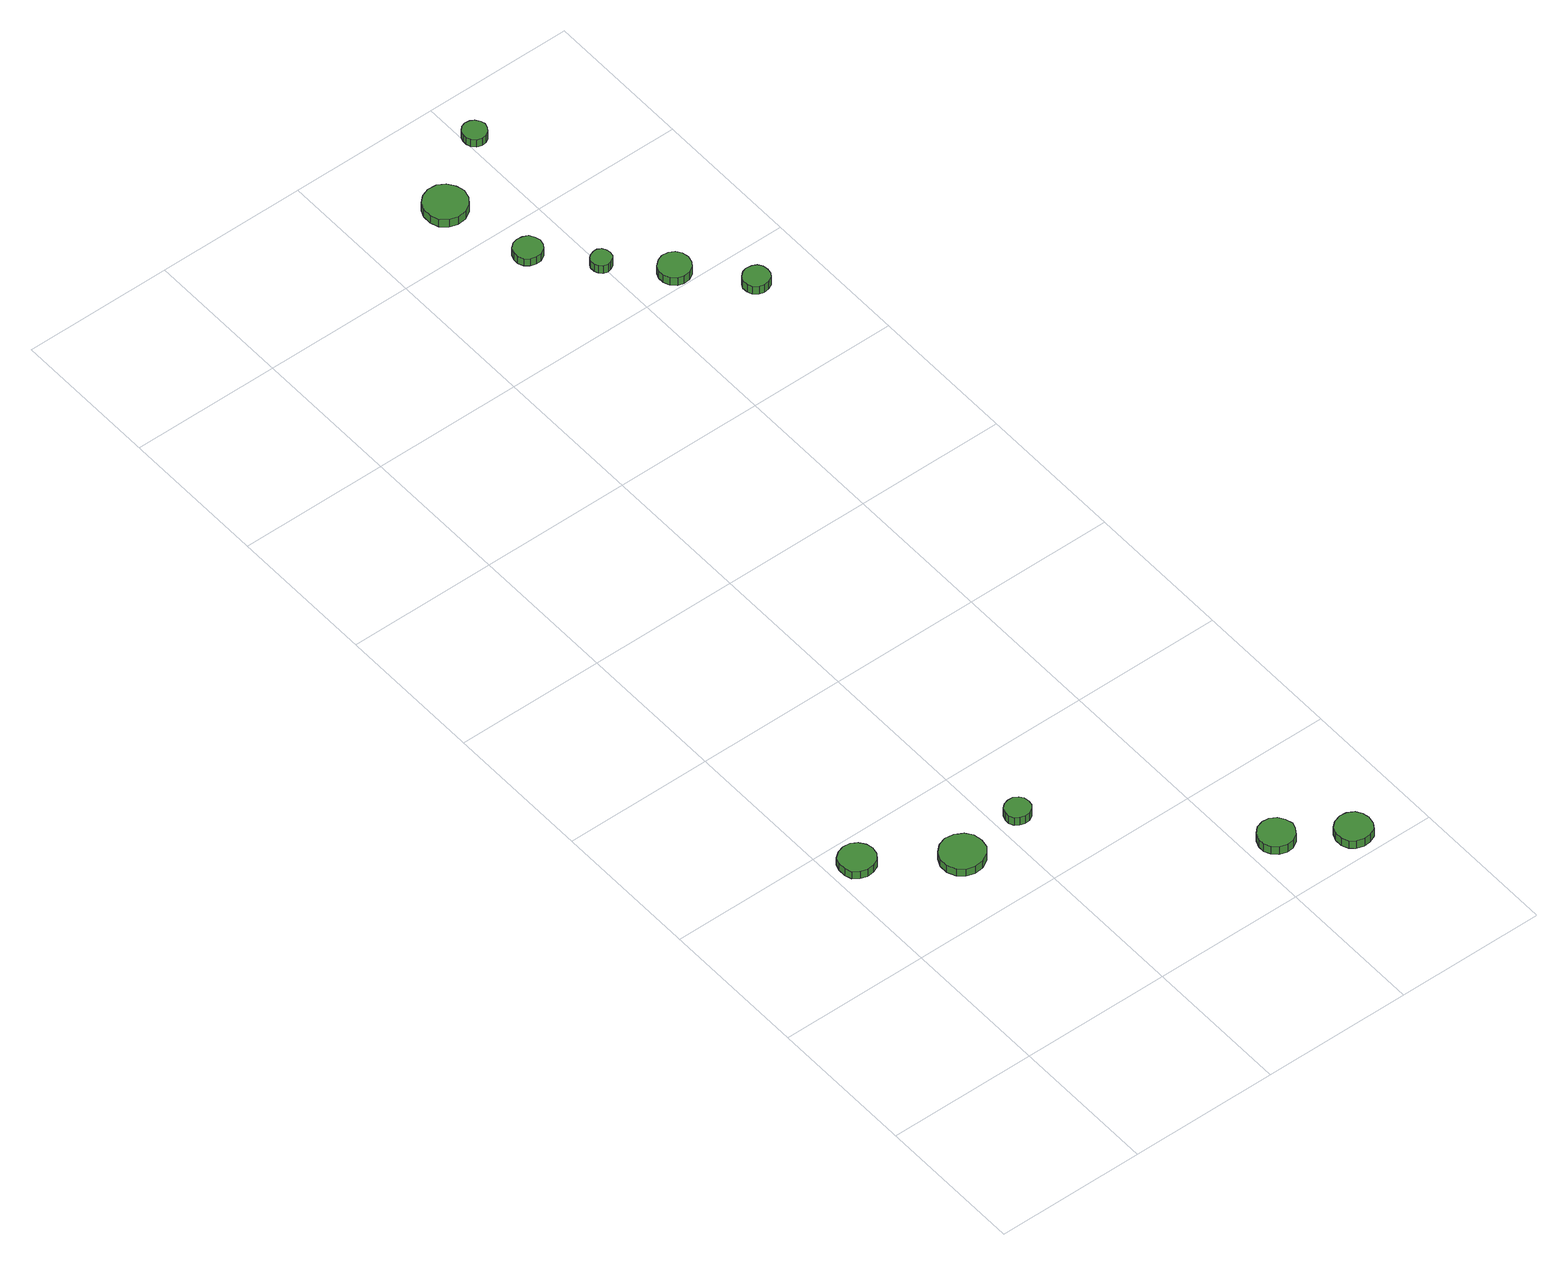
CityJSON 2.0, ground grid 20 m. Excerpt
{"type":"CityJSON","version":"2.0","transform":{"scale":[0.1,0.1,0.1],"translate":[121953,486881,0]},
"CityObjects":{
"tree1":{"type":"SolitaryVegetationObject","attributes":{"function":"something"},"geometry":[{"type":"MultiSurface","lod":"1","boundaries":[[[0,1,2,3,4,5,6,7,8,9,10,11,12,13,14]],[[15,16,17,18,19,20,21,22,23,24,25,26,27,28,29]],[[0,29,28,1]],[[1,28,27,2]],[[2,27,26,3]],[[3,26,25,4]],[[4,25,24,5]],[[5,24,23,6]],[[6,23,22,7]],[[7,22,21,8]],[[8,21,20,9]],[[9,20,19,10]],[[10,19,18,11]],[[11,18,17,12]],[[12,17,16,13]],[[13,16,15,14]],[[14,15,29,0]]]}]},
"tree2":{"type":"SolitaryVegetationObject","attributes":{"function":"something"},"geometry":[{"type":"MultiSurface","lod":"1","boundaries":[[[30,31,32,33,34,35,36,37,38,39,40,41,42,43,44]],[[45,46,47,48,49,50,51,52,53,54,55,56,57,58,59]],[[30,59,58,31]],[[31,58,57,32]],[[32,57,56,33]],[[33,56,55,34]],[[34,55,54,35]],[[35,54,53,36]],[[36,53,52,37]],[[37,52,51,38]],[[38,51,50,39]],[[39,50,49,40]],[[40,49,48,41]],[[41,48,47,42]],[[42,47,46,43]],[[43,46,45,44]],[[44,45,59,30]]]}]},
"tree3":{"type":"SolitaryVegetationObject","attributes":{"function":"something"},"geometry":[{"type":"MultiSurface","lod":"1","boundaries":[[[60,61,62,63,64,65,66,67,68,69,70,71,72,73,74]],[[75,76,77,78,79,80,81,82,83,84,85,86,87,88,89]],[[60,89,88,61]],[[61,88,87,62]],[[62,87,86,63]],[[63,86,85,64]],[[64,85,84,65]],[[65,84,83,66]],[[66,83,82,67]],[[67,82,81,68]],[[68,81,80,69]],[[69,80,79,70]],[[70,79,78,71]],[[71,78,77,72]],[[72,77,76,73]],[[73,76,75,74]],[[74,75,89,60]]]}]},
"tree4":{"type":"SolitaryVegetationObject","attributes":{"function":"something"},"geometry":[{"type":"MultiSurface","lod":"1","boundaries":[[[90,91,92,93,94,95,96,97,98,99,100,101,102,103,104]],[[105,106,107,108,109,110,111,112,113,114,115,116,117,118,119]],[[90,119,118,91]],[[91,118,117,92]],[[92,117,116,93]],[[93,116,115,94]],[[94,115,114,95]],[[95,114,113,96]],[[96,113,112,97]],[[97,112,111,98]],[[98,111,110,99]],[[99,110,109,100]],[[100,109,108,101]],[[101,108,107,102]],[[102,107,106,103]],[[103,106,105,104]],[[104,105,119,90]]]}]},
"tree5":{"type":"SolitaryVegetationObject","attributes":{"function":"something"},"geometry":[{"type":"MultiSurface","lod":"1","boundaries":[[[120,121,122,123,124,125,126,127,128,129,130,131,132,133,134]],[[135,136,137,138,139,140,141,142,143,144,145,146,147,148,149]],[[120,149,148,121]],[[121,148,147,122]],[[122,147,146,123]],[[123,146,145,124]],[[124,145,144,125]],[[125,144,143,126]],[[126,143,142,127]],[[127,142,141,128]],[[128,141,140,129]],[[129,140,139,130]],[[130,139,138,131]],[[131,138,137,132]],[[132,137,136,133]],[[133,136,135,134]],[[134,135,149,120]]]}]},
"tree6":{"type":"SolitaryVegetationObject","attributes":{"function":"something"},"geometry":[{"type":"MultiSurface","lod":"1","boundaries":[[[150,151,152,153,154,155,156,157,158,159,160,161,162,163,164]],[[165,166,167,168,169,170,171,172,173,174,175,176,177,178,179]],[[150,179,178,151]],[[151,178,177,152]],[[152,177,176,153]],[[153,176,175,154]],[[154,175,174,155]],[[155,174,173,156]],[[156,173,172,157]],[[157,172,171,158]],[[158,171,170,159]],[[159,170,169,160]],[[160,169,168,161]],[[161,168,167,162]],[[162,167,166,163]],[[163,166,165,164]],[[164,165,179,150]]]}]},
"tree7":{"type":"SolitaryVegetationObject","attributes":{"function":"something"},"geometry":[{"type":"MultiSurface","lod":"1","boundaries":[[[180,181,182,183,184,185,186,187,188,189,190,191,192,193,194]],[[195,196,197,198,199,200,201,202,203,204,205,206,207,208,209]],[[180,209,208,181]],[[181,208,207,182]],[[182,207,206,183]],[[183,206,205,184]],[[184,205,204,185]],[[185,204,203,186]],[[186,203,202,187]],[[187,202,201,188]],[[188,201,200,189]],[[189,200,199,190]],[[190,199,198,191]],[[191,198,197,192]],[[192,197,196,193]],[[193,196,195,194]],[[194,195,209,180]]]}]},
"tree8":{"type":"SolitaryVegetationObject","attributes":{"function":"something"},"geometry":[{"type":"MultiSurface","lod":"1","boundaries":[[[210,211,212,213,214,215,216,217,218,219,220,221,222,223,224]],[[225,226,227,228,229,230,231,232,233,234,235,236,237,238,239]],[[210,239,238,211]],[[211,238,237,212]],[[212,237,236,213]],[[213,236,235,214]],[[214,235,234,215]],[[215,234,233,216]],[[216,233,232,217]],[[217,232,231,218]],[[218,231,230,219]],[[219,230,229,220]],[[220,229,228,221]],[[221,228,227,222]],[[222,227,226,223]],[[223,226,225,224]],[[224,225,239,210]]]}]},
"tree9":{"type":"SolitaryVegetationObject","attributes":{"function":"something"},"geometry":[{"type":"MultiSurface","lod":"1","boundaries":[[[240,241,242,243,244,245,246,247,248,249,250,251,252,253,254]],[[255,256,257,258,259,260,261,262,263,264,265,266,267,268,269]],[[240,269,268,241]],[[241,268,267,242]],[[242,267,266,243]],[[243,266,265,244]],[[244,265,264,245]],[[245,264,263,246]],[[246,263,262,247]],[[247,262,261,248]],[[248,261,260,249]],[[249,260,259,250]],[[250,259,258,251]],[[251,258,257,252]],[[252,257,256,253]],[[253,256,255,254]],[[254,255,269,240]]]}]},
"tree10":{"type":"SolitaryVegetationObject","attributes":{"function":"something"},"geometry":[{"type":"MultiSurface","lod":"1","boundaries":[[[270,271,272,273,274,275,276,277,278,279,280,281,282,283,284]],[[285,286,287,288,289,290,291,292,293,294,295,296,297,298,299]],[[270,299,298,271]],[[271,298,297,272]],[[272,297,296,273]],[[273,296,295,274]],[[274,295,294,275]],[[275,294,293,276]],[[276,293,292,277]],[[277,292,291,278]],[[278,291,290,279]],[[279,290,289,280]],[[280,289,288,281]],[[281,288,287,282]],[[282,287,286,283]],[[283,286,285,284]],[[284,285,299,270]]]}]},
"tree11":{"type":"SolitaryVegetationObject","attributes":{"function":"something"},"geometry":[{"type":"MultiSurface","lod":"1","boundaries":[[[300,301,302,303,304,305,306,307,308,309,310,311,312,313,314]],[[315,316,317,318,319,320,321,322,323,324,325,326,327,328,329]],[[300,329,328,301]],[[301,328,327,302]],[[302,327,326,303]],[[303,326,325,304]],[[304,325,324,305]],[[305,324,323,306]],[[306,323,322,307]],[[307,322,321,308]],[[308,321,320,309]],[[309,320,319,310]],[[310,319,318,311]],[[311,318,317,312]],[[312,317,316,313]],[[313,316,315,314]],[[314,315,329,300]]]}]}
},
"vertices":[
[54,356,22],[52,365,22],[46,373,22],[38,378,22],[28,379,22],[19,376,22],[11,370,22],[8,361,22],[8,351,22],[11,342,22],[19,336,22],[28,333,22],[38,334,22],[46,338,22],[52,346,22],[52,346,10],[46,338,10],[38,334,10],[28,333,10],[19,336,10],[11,342,10],[8,351,10],[8,361,10],[11,370,10],[19,376,10],[28,379,10],[38,378,10],[46,373,10],[52,365,10],[54,356,10],
[160,285,23],[158,297,23],[151,306,23],[140,312,23],[128,314,23],[117,310,23],[108,302,23],[103,291,23],[103,279,23],[108,268,23],[117,260,23],[128,257,23],[140,258,23],[151,264,23],[158,273,23],[158,273,11],[151,264,11],[140,258,11],[128,257,11],[117,260,11],[108,268,11],[103,279,11],[103,291,11],[108,302,11],[117,310,11],[128,314,11],[140,312,11],[151,306,11],[158,297,11],[160,285,11],
[242,299,22],[241,306,22],[237,311,22],[231,315,22],[224,315,22],[217,313,22],[212,309,22],[209,302,22],[209,295,22],[212,289,22],[217,285,22],[224,283,22],[231,283,22],[237,287,22],[241,292,22],[241,292,9],[237,287,9],[231,283,9],[224,283,9],[217,285,9],[212,289,9],[209,295,9],[209,302,9],[212,309,9],[217,313,9],[224,315,9],[231,315,9],[237,311,9],[241,306,9],[242,299,9],
[459,78,22],[456,88,22],[451,96,22],[442,101,22],[433,102,22],[423,99,22],[416,92,22],[412,83,22],[412,73,22],[416,65,22],[423,58,22],[433,55,22],[442,56,22],[451,61,22],[456,69,22],[456,69,9],[451,61,9],[442,56,9],[433,55,9],[423,58,9],[416,65,9],[412,73,9],[412,83,9],[416,92,9],[423,99,9],[433,102,9],[442,101,9],[451,96,9],[456,88,9],[459,78,9],
[534,29,22],[532,38,22],[527,46,22],[518,51,22],[509,52,22],[499,49,22],[492,43,22],[488,34,22],[488,24,22],[492,15,22],[499,9,22],[509,6,22],[518,7,22],[527,11,22],[532,19,22],[532,19,9],[527,11,9],[518,7,9],[509,6,9],[499,9,9],[492,15,9],[488,24,9],[488,34,9],[492,43,9],[499,49,9],[509,52,9],[518,51,9],[527,46,9],[532,38,9],[534,29,9],
[363,1352,14],[361,1359,14],[357,1366,14],[350,1369,14],[342,1370,14],[335,1368,14],[329,1363,14],[326,1356,14],[326,1348,14],[329,1341,14],[335,1336,14],[342,1334,14],[350,1334,14],[357,1338,14],[361,1344,14],[361,1344,2],[357,1338,2],[350,1334,2],[342,1334,2],[335,1336,2],[329,1341,2],[326,1348,2],[326,1356,2],[329,1363,2],[335,1368,2],[342,1370,2],[350,1369,2],[357,1366,2],[361,1359,2],[363,1352,2],
[343,1468,15],[340,1479,15],[333,1489,15],[323,1495,15],[311,1496,15],[300,1492,15],[291,1484,15],[287,1474,15],[287,1462,15],[291,1451,15],[300,1443,15],[311,1440,15],[323,1441,15],[333,1447,15],[340,1456,15],[340,1456,2],[333,1447,2],[323,1441,2],[311,1440,2],[300,1443,2],[291,1451,2],[287,1462,2],[287,1474,2],[291,1484,2],[300,1492,2],[311,1496,2],[323,1495,2],[333,1489,2],[340,1479,2],[343,1468,2],
[414,1286,14],[413,1291,14],[410,1296,14],[405,1299,14],[400,1299,14],[394,1297,14],[390,1294,14],[388,1289,14],[388,1283,14],[390,1278,14],[394,1274,14],[400,1272,14],[405,1273,14],[410,1276,14],[413,1280,14],[413,1280,1],[410,1276,1],[405,1273,1],[400,1272,1],[394,1274,1],[390,1278,1],[388,1283,1],[388,1289,1],[390,1294,1],[394,1297,1],[400,1299,1],[405,1299,1],[410,1296,1],[413,1291,1],[414,1286,1],
[480,1222,15],[478,1231,15],[473,1238,15],[466,1242,15],[457,1243,15],[449,1240,15],[442,1234,15],[439,1226,15],[439,1218,15],[442,1210,15],[449,1204,15],[457,1201,15],[466,1202,15],[473,1206,15],[478,1213,15],[478,1213,2],[473,1206,2],[466,1202,2],[457,1201,2],[449,1204,2],[442,1210,2],[439,1218,2],[439,1226,2],[442,1234,2],[449,1240,2],[457,1243,2],[466,1242,2],[473,1238,2],[478,1231,2],[480,1222,2],
[538,1147,17],[537,1154,17],[533,1160,17],[527,1163,17],[519,1164,17],[513,1162,17],[507,1157,17],[504,1151,17],[504,1143,17],[507,1137,17],[513,1132,17],[519,1130,17],[527,1131,17],[533,1134,17],[537,1140,17],[537,1140,4],[533,1134,4],[527,1131,4],[519,1130,4],[513,1132,4],[507,1137,4],[504,1143,4],[504,1151,4],[507,1157,4],[513,1162,4],[519,1164,4],[527,1163,4],[533,1160,4],[537,1154,4],[538,1147,4],
[429,1535,14],[427,1541,14],[423,1547,14],[418,1550,14],[411,1551,14],[405,1549,14],[400,1544,14],[398,1538,14],[398,1532,14],[400,1526,14],[405,1521,14],[411,1519,14],[418,1520,14],[423,1523,14],[427,1529,14],[427,1529,2],[423,1523,2],[418,1520,2],[411,1519,2],[405,1521,2],[400,1526,2],[398,1532,2],[398,1538,2],[400,1544,2],[405,1549,2],[411,1551,2],[418,1550,2],[423,1547,2],[427,1541,2],[429,1535,2]
]}
